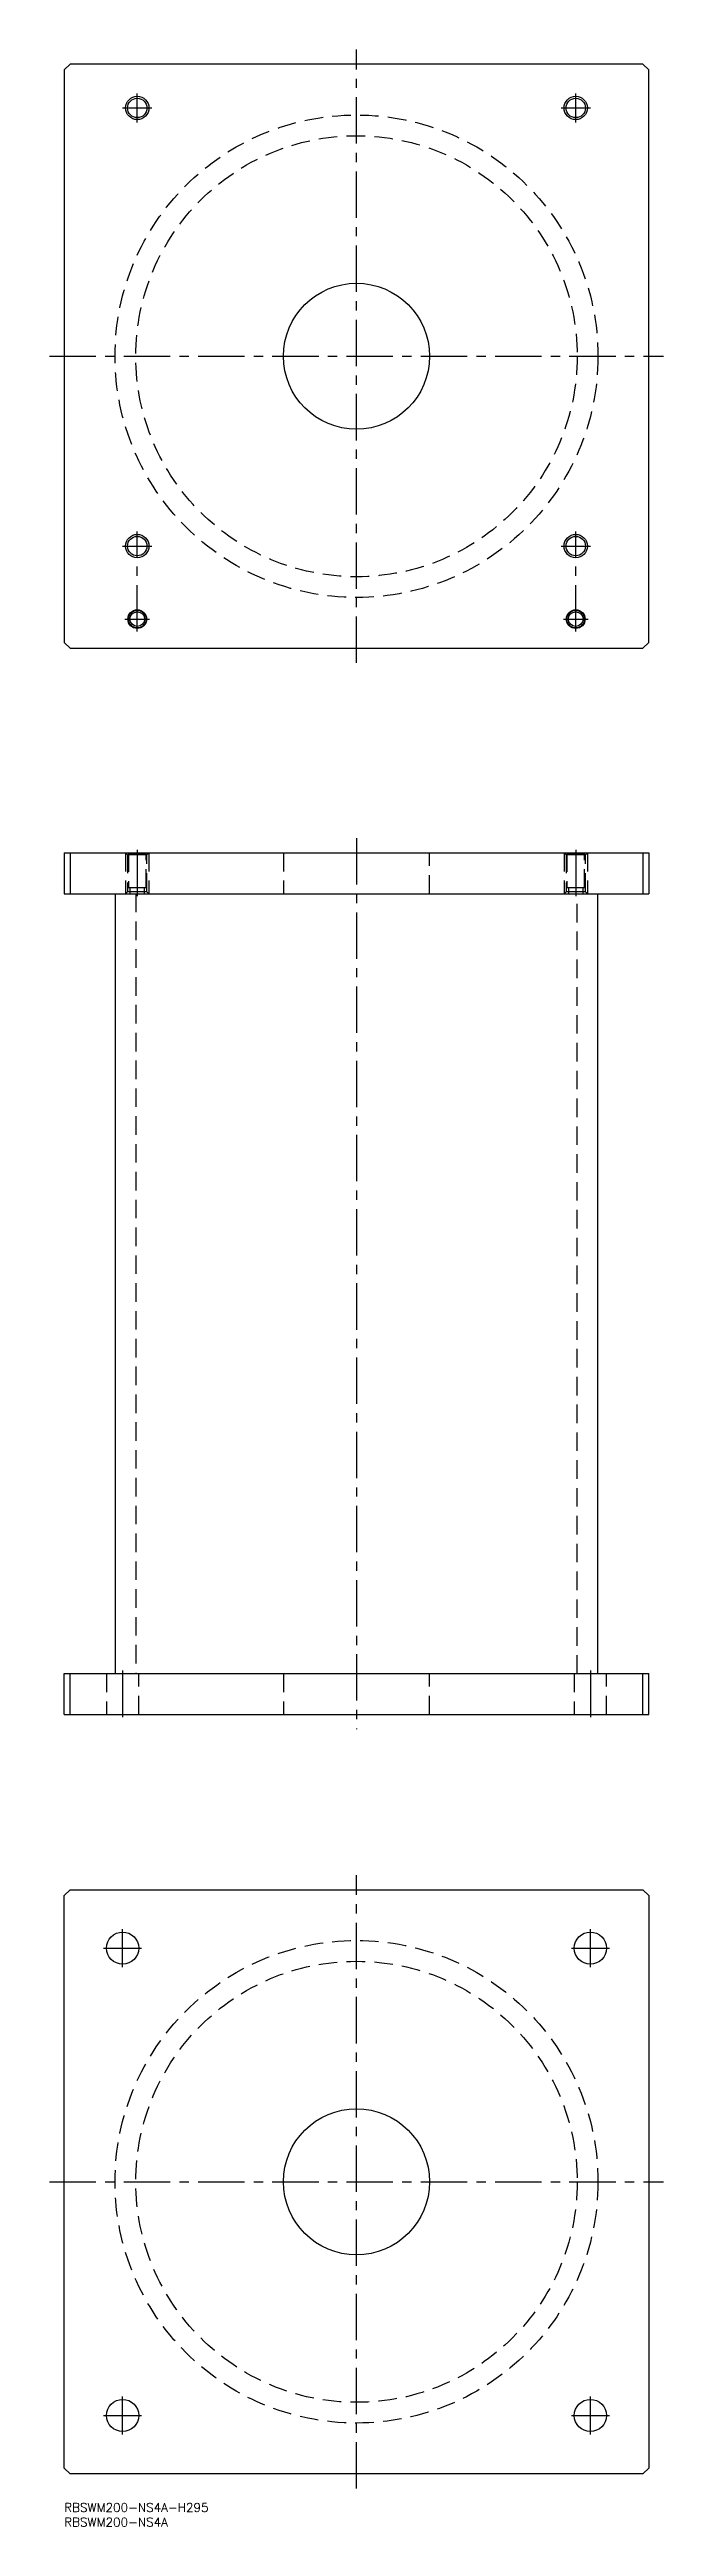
# Model space of a CAD drawing. Extents: x -5 to 205, y -8 to 840.
import ezdxf

# ---------------------------------------------------------------- set-up
doc = ezdxf.new("R2010")
doc.units = 0
doc.header["$LTSCALE"] = 0.5
doc.linetypes.add('CENTER', pattern=[50.8, 31.75, -6.35, 6.35, -6.35])
doc.linetypes.add('DASHED', pattern=[19.05, 12.7, -6.35])
for name, color, linetype in [('MSM_CENTER', 1, 'CENTER'), ('MSM_CONTINUOUS', 7, 'CONTINUOUS'), ('MSM_DASHED', 4, 'DASHED'), ('MSM_NARROW', 5, 'CONTINUOUS'), ('MSM_PART_NUMBER', 7, 'CONTINUOUS')]:
    doc.layers.add(name, color=color, linetype=linetype)
doc.styles.get("Standard").update_dxf_attribs({"font": 'txt.shx', "height": 3, "bigfont": 'bigfont.shx'})

msp = doc.modelspace()

# ---------------------------------------------------------------- linework, layer by layer
at = {"layer": 'MSM_CENTER'}
for p, q in [((100, 630), (100, 840)), ((25, 815), (25, 825)), ((175, 815), (175, 825)), ((20, 820), (30, 820)), ((170, 820), (180, 820)), ((-5, 735), (205, 735)), ((20, 670), (30, 670)), ((25, 640.8), (25, 675)), ((170, 670), (180, 670)), ((175, 640.8), (175, 675)), ((20.8, 645), (29.2, 645)), ((170.8, 645), (179.2, 645)), ((100, 570), (100, 265)), ((25, 566), (25, 550)), ((175, 566), (175, 550)), ((20, 285), (20, 269)), ((180, 285), (180, 269)), ((100, 5), (100, 215)), ((20, 183.5), (20, 196.5)), ((180, 183.5), (180, 196.5)), ((13.5, 190), (26.5, 190)), ((173.5, 190), (186.5, 190)), ((-5, 110), (205, 110)), ((20, 23.5), (20, 36.5)), ((180, 23.5), (180, 36.5)), ((13.5, 30), (26.5, 30)), ((173.5, 30), (186.5, 30))]:
    msp.add_line(p, q, dxfattribs=at)
at = {"layer": 'MSM_CONTINUOUS'}
for p, q in [((2, 835), (0, 833)), ((0, 833), (0, 637)), ((198, 835), (2, 835)), ((200, 833), (198, 835)), ((200, 637), (200, 833)), ((0, 637), (2, 635)), ((198, 635), (200, 637)), ((2, 635), (198, 635)), ((0, 565), (0, 551)), ((0, 565), (200, 565)), ((2, 565), (2, 551)), ((198, 565), (198, 551)), ((200, 565), (200, 551)), ((0, 551), (200, 551)), ((17.4, 551), (17.4, 284)), ((182.6, 284), (182.6, 551)), ((0, 270), (0, 284)), ((0, 284), (200, 284)), ((2, 270), (2, 284)), ((198, 270), (198, 284)), ((200, 270), (200, 284)), ((0, 270), (200, 270)), ((0, 208), (2, 210)), ((0, 12), (0, 208)), ((2, 210), (198, 210)), ((198, 210), (200, 208)), ((200, 208), (200, 12)), ((2, 10), (0, 12)), ((198, 10), (2, 10)), ((200, 12), (198, 10))]:
    msp.add_line(p, q, dxfattribs=at)
for centre, radius in [((25, 820), 3.3235), ((175, 820), 3.3235), ((100, 735), 25), ((25, 670), 3.3235), ((175, 670), 3.3235), ((25, 645), 3.2), ((25, 645), 3), ((25, 645), 2.5), ((175, 645), 3.2), ((175, 645), 3), ((175, 645), 2.5), ((20, 190), 5.5), ((180, 190), 5.5), ((100, 110), 25), ((20, 30), 5.5), ((180, 30), 5.5)]:
    msp.add_circle(centre, radius, dxfattribs=at)
at = {"layer": 'MSM_DASHED'}
for p, q in [((21, 565), (21.6765, 564.3235)), ((21, 565), (21, 551)), ((21.6765, 564.3235), (21.6765, 551.6765)), ((28.3235, 564.3235), (21.6765, 564.3235)), ((21.8, 565), (22, 564.8)), ((22, 564.8), (22, 553)), ((28, 564.8), (22, 564.8)), ((28, 564.8), (28.2, 565)), ((28, 553), (28, 564.8)), ((28.3235, 564.3235), (29, 565)), ((28.3235, 551.6765), (28.3235, 564.3235)), ((29, 565), (29, 551)), ((75, 565), (75, 551)), ((125, 551), (125, 565)), ((171, 565), (171.6765, 564.3235)), ((171, 565), (171, 551)), ((171.6765, 564.3235), (171.6765, 551.6765)), ((178.3235, 564.3235), (171.6765, 564.3235)), ((171.8, 565), (172, 564.8)), ((172, 564.8), (172, 553)), ((178, 564.8), (172, 564.8)), ((178, 564.8), (178.2, 565)), ((178, 553), (178, 564.8)), ((178.3235, 564.3235), (179, 565)), ((178.3235, 551.6765), (178.3235, 564.3235)), ((179, 565), (179, 551)), ((21.6765, 551.6765), (21, 551)), ((28.3235, 551.6765), (21.6765, 551.6765)), ((28, 553), (22, 553)), ((22.5, 553), (22.5, 551)), ((27.5, 551), (27.5, 553)), ((29, 551), (28.3235, 551.6765)), ((171.6765, 551.6765), (171, 551)), ((178.3235, 551.6765), (171.6765, 551.6765)), ((178, 553), (172, 553)), ((172.5, 553), (172.5, 551)), ((177.5, 551), (177.5, 553)), ((179, 551), (178.3235, 551.6765)), ((24.5, 551), (24.5, 284)), ((175.5, 284), (175.5, 551)), ((14.5, 284), (14.5, 270)), ((25.5, 270), (25.5, 284)), ((75, 284), (75, 270)), ((125, 270), (125, 284)), ((174.5, 284), (174.5, 270)), ((185.5, 270), (185.5, 284))]:
    msp.add_line(p, q, dxfattribs=at)
for centre, radius in [((100, 735), 82.6), ((100, 735), 75.5), ((100, 110), 82.6), ((100, 110), 75.5)]:
    msp.add_circle(centre, radius, dxfattribs=at)
at = {"layer": 'MSM_NARROW'}
for centre in [(25, 820), (175, 820), (25, 670), (175, 670)]:
    msp.add_circle(centre, 4, dxfattribs=at)

# ---------------------------------------------------------------- texts
at = {"layer": 'MSM_PART_NUMBER'}
for s, p in [('RBSWM200-NS4A-H295', (0, -3)), ('RBSWM200-NS4A', (0, -8))]:
    msp.add_text(s, height=3, dxfattribs=at).set_placement(p)

doc.saveas('drawing.dxf')
